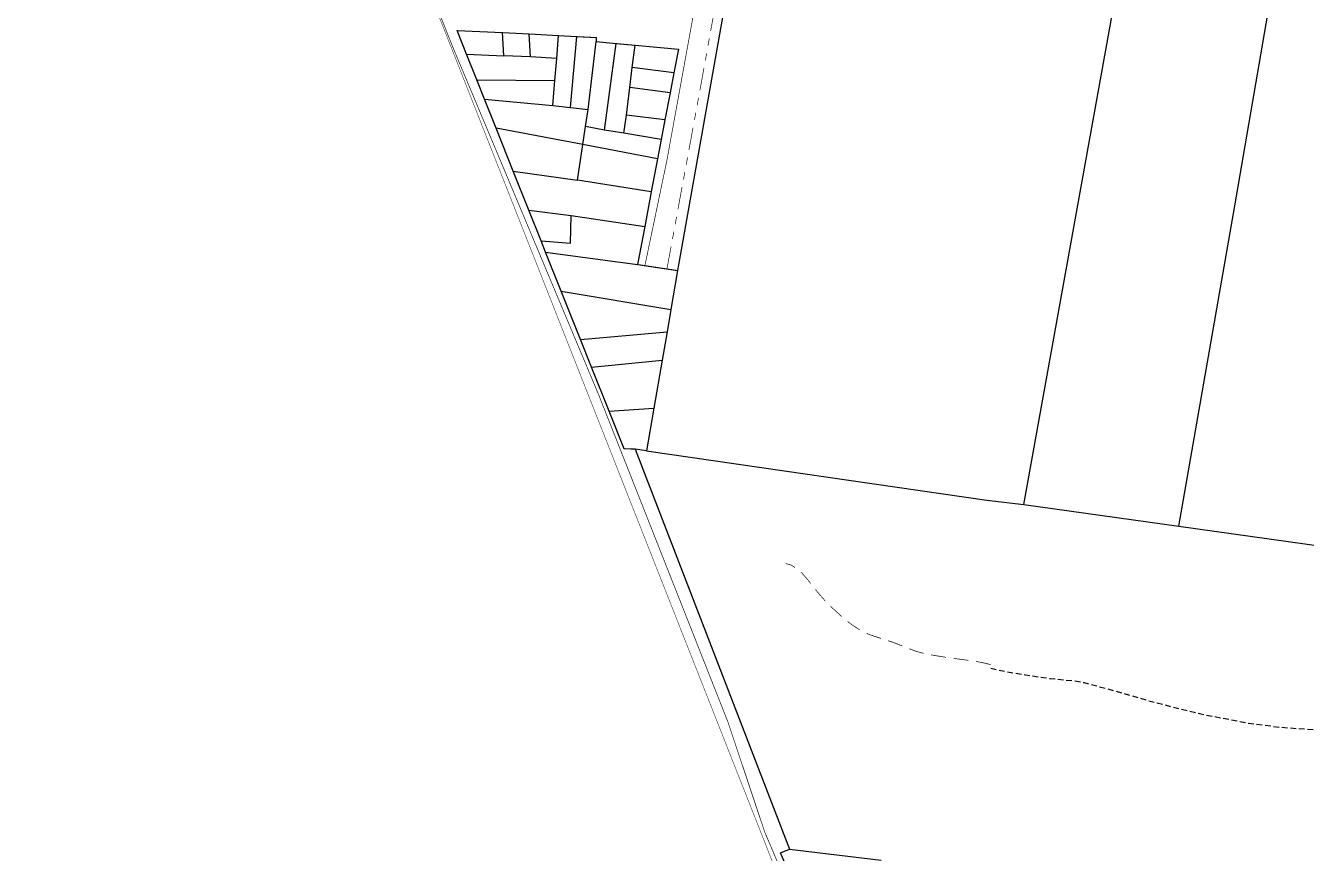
# Model space of a CAD drawing. Extents: x 204381 to 207261, y 4847713 to 4851061.
# Drawn here: x 204381.7 to 204720.5, y 4850411.3 to 4850630.3 of the extents above; entities that cross this region are included whole.
import ezdxf

# ---------------------------------------------------------------- set-up
doc = ezdxf.new("R2010")
doc.units = 0
doc.header["$LTSCALE"] = 1.5
doc.header["$MEASUREMENT"] = 0
for name, pattern in [('PHANTOMX2', [5, 2.5, -0.5, 0.5, -0.5, 0.5, -0.5]), ('TRACO_15', [3, 2, -1]), ('TRACO_25', [8, 3, -1, 1, -1, 1, -1])]:
    doc.linetypes.add(name, pattern=pattern)
for name, color, linetype in [('CD-MALHA-LOTES', 40, 'CONTINUOUS'), ('LM-LIM-SETOR-FISCAL', 7, 'CONTINUOUS'), ('RU-QUADRAS', 210, 'CONTINUOUS'), ('SV-CAMINHO-TRILHA', 20, 'CONTINUOUS'), ('SV-RUA-NAO-PAV-S-GUIA-C-GUIA', 7, 'PHANTOMX2'), ('SV-TXT-EST-M-N-PAV', 7, 'CONTINUOUS')]:
    doc.layers.add(name, color=color, linetype=linetype)
doc.linetypes.add('Limite', pattern='A,20,-3,[130,ltypeshp.shx,S=6.35,R=0,X=0,Y=0],-3,20', length=46)

msp = doc.modelspace()

# ---------------------------------------------------------------- linework, layer by layer
at = {"layer": 'CD-MALHA-LOTES', "linetype": 'Continuous'}
for points in [[(204605.71, 4850855.85), (204554.2, 4850565.49)], [(204645.74, 4850503.55), (204706.15, 4850838.52)], [(204701.56, 4850582.61), (204720.47, 4850692.29)], [(204686.76, 4850497.8), (204701.56, 4850582.61)], [(204635.99, 4850504.74), (204645.74, 4850503.55)], [(204645.74, 4850503.55), (204686.76, 4850497.8)], [(204686.76, 4850497.8), (204886.07, 4850469.88)]]:
    msp.add_lwpolyline(points, dxfattribs=at)
at = {"layer": 'CD-MALHA-LOTES', "linetype": 'Continuous', "flags": 128}
for points in [[(204495.86, 4850628.94), (204507.89, 4850628.44)], [(204498.36, 4850622.66), (204495.86, 4850628.94)], [(204507.89, 4850628.44), (204514.9, 4850628.07)], [(204508.19, 4850622.22), (204507.89, 4850628.44)], [(204514.9, 4850628.07), (204522.72, 4850627.64)], [(204515.3, 4850622.02), (204514.9, 4850628.07)], [(204522.22, 4850621.52), (204522.72, 4850627.64)], [(204522.72, 4850627.64), (204527.54, 4850627.4)], [(204525.83, 4850608.59), (204527.54, 4850627.4)], [(204527.54, 4850627.4), (204532.65, 4850627.13)], [(204530.49, 4850608.07), (204532.65, 4850626.03)], [(204532.65, 4850627.13), (204532.65, 4850626.03)], [(204532.65, 4850626.03), (204537.93, 4850625.54)], [(204534.85, 4850602.57), (204537.93, 4850625.54)], [(204537.93, 4850625.54), (204542.95, 4850625.08)], [(204498.36, 4850622.66), (204508.19, 4850622.22)], [(204501.05, 4850615.94), (204498.36, 4850622.66)], [(204515.3, 4850622.02), (204508.19, 4850622.22)], [(204522.22, 4850621.52), (204515.3, 4850622.02)], [(204542.17, 4850619.21), (204542.95, 4850625.08)], [(204542.95, 4850625.08), (204554.4, 4850624.03)], [(204554.4, 4850624.03), (204553.18, 4850617.79)], [(204521.72, 4850615.71), (204522.22, 4850621.52)], [(204541.57, 4850613.9), (204542.17, 4850619.21)], [(204553.18, 4850617.79), (204542.17, 4850619.21)], [(204501.05, 4850615.94), (204521.72, 4850615.71)], [(204503.09, 4850610.82), (204501.05, 4850615.94)], [(204521.22, 4850609.09), (204521.72, 4850615.71)], [(204553.18, 4850617.79), (204552.2, 4850612.47)], [(204540.67, 4850606.58), (204541.57, 4850613.9)], [(204552.2, 4850612.47), (204541.57, 4850613.9)], [(204552.2, 4850612.47), (204550.84, 4850605.31)], [(204503.09, 4850610.82), (204521.22, 4850609.09)], [(204506.17, 4850603.11), (204503.09, 4850610.82)], [(204521.22, 4850609.09), (204525.83, 4850608.59)], [(204525.83, 4850608.59), (204530.49, 4850608.07)], [(204529.82, 4850603.55), (204530.49, 4850608.07)], [(204539.96, 4850601.77), (204540.67, 4850606.58)], [(204550.84, 4850605.31), (204540.67, 4850606.58)], [(204550.84, 4850605.31), (204549.86, 4850600.13)], [(204529.13, 4850598.84), (204506.17, 4850603.11)], [(204510.72, 4850591.74), (204506.17, 4850603.11)], [(204529.13, 4850598.84), (204529.82, 4850603.55)], [(204534.85, 4850602.57), (204529.82, 4850603.55)], [(204539.96, 4850601.77), (204534.85, 4850602.57)], [(204549.86, 4850600.13), (204539.96, 4850601.77)], [(204527.73, 4850589.34), (204529.13, 4850598.84)], [(204548.88, 4850595.01), (204529.13, 4850598.84)], [(204549.86, 4850600.13), (204548.88, 4850595.01)], [(204548.88, 4850595.01), (204547.23, 4850586.31)], [(204510.72, 4850591.74), (204527.73, 4850589.34)], [(204514.83, 4850581.44), (204510.72, 4850591.74)], [(204547.23, 4850586.31), (204527.73, 4850589.34)], [(204547.23, 4850586.31), (204545.48, 4850577.11)], [(204514.83, 4850581.44), (204526.03, 4850580.02)], [(204518.06, 4850573.36), (204514.83, 4850581.44)], [(204525.83, 4850572.7), (204526.03, 4850580.02)], [(204526.03, 4850580.02), (204545.48, 4850577.11)], [(204545.48, 4850577.11), (204543.57, 4850567.09)], [(204518.06, 4850573.36), (204525.83, 4850572.7)], [(204519.28, 4850570.3), (204518.06, 4850573.36)], [(204523.39, 4850560), (204519.28, 4850570.3)], [(204519.28, 4850570.3), (204543.57, 4850567.09)], [(204543.57, 4850567.09), (204554.2, 4850565.49)], [(204554.2, 4850565.49), (204552.4, 4850555.16)], [(204528.48, 4850547.26), (204523.39, 4850560)], [(204523.39, 4850560), (204552.4, 4850555.16)], [(204552.4, 4850555.16), (204551.39, 4850549.25)], [(204528.48, 4850547.26), (204551.39, 4850549.25)], [(204531.43, 4850539.9), (204528.48, 4850547.26)], [(204551.39, 4850549.25), (204550.08, 4850541.75)], [(204531.43, 4850539.9), (204550.08, 4850541.75)], [(204550.08, 4850541.75), (204547.89, 4850529.08)], [(204536.08, 4850528.25), (204531.43, 4850539.9)], [(204536.08, 4850528.25), (204547.89, 4850529.08)], [(204540.06, 4850518.27), (204536.08, 4850528.25)], [(204547.89, 4850529.08), (204545.93, 4850517.77)], [(204542.92, 4850518.17), (204540.06, 4850518.27)], [(204545.93, 4850517.77), (204542.92, 4850518.17)], [(204542.92, 4850518.17), (204583.82, 4850412.42)], [(204545.93, 4850517.77), (204635.99, 4850504.74)], [(204581.38, 4850411.42), (204583.82, 4850412.42)], [(204583.82, 4850412.42), (204607.99, 4850409.47)], [(204585.64, 4850401.62), (204581.38, 4850411.42)]]:
    msp.add_lwpolyline(points, dxfattribs=at)
at = {"layer": 'LM-LIM-SETOR-FISCAL', "linetype": 'Limite', "ltscale": 0.1, "const_width": 0.13, "flags": 128}
msp.add_lwpolyline([(206960.49, 4848346.74), (206519.68, 4848013.26), (206524.96, 4848001.52), (206186.17, 4847750.07), (206137.65, 4847714.77), (206055.88, 4847783.52), (206022.18, 4847808.19), (206018.12, 4847816.07), (206019.95, 4847830.66), (206053.3, 4847836.03), (206059.06, 4847868.43), (206040.45, 4847926.27), (206039.82, 4847951.17), (206026.44, 4847964.39), (205980.98, 4848000.04), (205948.86, 4848053.95), (205885.79, 4848047.59), (205885.38, 4848100.28), (205758.68, 4848087.81), (205748.41, 4848134.36), (205855.06, 4848144.19), (205857.54, 4848167.98), (205826.48, 4848206.22), (205791.25, 4848260.92), (205756.8, 4848299.01), (205692.97, 4848280.46), (205710.22, 4848439.16), (205051.32, 4848428.57), (204677.84, 4848416.25), (204661.89, 4848420.75), (204677.59, 4848456.68), (204685.73, 4848493.72), (204687.66, 4848576.43), (204676.79, 4848658.68), (204674.85, 4848798.87), (204665.61, 4849337.36), (204658.49, 4849545.69), (204657.02, 4849545.63), (204645.12, 4849704.28), (204643.71, 4849869.24), (204651.14, 4849927.22), (204647.62, 4849990.33), (204636.26, 4850264.54), (204381.83, 4850909.69), (204986.84, 4850806.73), (205140.83, 4850787.35), (205201.03, 4850796.27), (205245.63, 4850823.19), (205310.25, 4850896.98), (205324.08, 4850905.65), (205327.72, 4850908.15), (205339.74, 4850916.46), (205358.28, 4850945.44), (205381.54, 4850978.24), (205458.47, 4851060.64), (205958.1, 4850305), (206256.21, 4850261.19), (206296.36, 4850246.47), (206381.84, 4850187.26), (206402.35, 4850183.32), (206465.45, 4850155.1), (206438.69, 4850087.64), (206416.16, 4850016.08), (206422.43, 4850015.06), (206376.86, 4849879.93), (206318.97, 4849888.04), (206311.32, 4849828.25), (206177.89, 4849842.97), (206161.27, 4849779.77), (206627.66, 4849358.82), (206746.45, 4849445.1), (206955.53, 4849187.19), (207019.34, 4849111.98), (207025.31, 4849104.91), (207033.93, 4849094.44), (207048.4, 4849077.1), (207039.09, 4849069.24), (207026.18, 4849059.14), (207002.58, 4849038.25), (206981.71, 4849023.09), (206966.26, 4849011.39), (206958.44, 4849004.76), (206968.98, 4848989.87), (206978.67, 4848976.02), (207002.49, 4848944.75), (207008.79, 4848936.89), (207034.07, 4848905.39), (207054.15, 4848879.42), (207075.28, 4848852.41), (207089.04, 4848833.89), (207099.68, 4848804.07), (207108.98, 4848791.97), (207114.21, 4848785.08), (207138.58, 4848756.16), (207148.67, 4848740.27), (207162.16, 4848719.72), (207199.66, 4848661.86), (207214.13, 4848640.25), (207233.64, 4848611.27), (207250.42, 4848586.92), (207261.26, 4848571.24), (207169.66, 4848504.88), (207140.72, 4848483.45), (207106.7, 4848455.88), (207093.59, 4848446.09), (207051.18, 4848413.73)], close=True, dxfattribs=at)
at = {"layer": 'RU-QUADRAS', "color": 6, "linetype": 'Continuous', "const_width": 0.18}
msp.add_lwpolyline([(204601.54, 4850365.01), (204581.38, 4850411.42), (204583.82, 4850412.42), (204542.92, 4850518.17), (204540.06, 4850518.27), (204495.86, 4850628.94), (204532.65, 4850627.13), (204532.65, 4850626.03), (204554.4, 4850624.03), (204543.57, 4850567.09), (204554.2, 4850565.49), (204605.71, 4850855.85), (204637.03, 4850850.69, 0.002528), (204943.27, 4850797.28), (204944.85, 4850806.76), (204959.83, 4850803.95), (204958.38, 4850795.23), (205022.65, 4850783.34), (205024.04, 4850791.1), (205121.01, 4850770.41), (205149.02, 4850767.93), (205169.68, 4850768.94), (205181.8, 4850770.63), (205225.17, 4850785.06)], format="xyb", dxfattribs=at)
at = {"layer": 'SV-CAMINHO-TRILHA', "const_width": 0.18, "flags": 128}
for points in [[(204583.43, 4850487.77), (204582.75, 4850487.96)], [(204582.75, 4850487.96), (204582.75, 4850487.96)], [(204584.22, 4850487.54), (204583.43, 4850487.77)], [(204584.37, 4850487.45), (204584.22, 4850487.54)], [(204585.22, 4850486.92), (204584.37, 4850487.45)], [(204587.04, 4850485.46), (204586.79, 4850485.7)], [(204587.47, 4850484.97), (204587.04, 4850485.46)], [(204588.42, 4850483.89), (204587.47, 4850484.97)], [(204588.78, 4850483.45), (204588.42, 4850483.89)], [(204589.36, 4850482.72), (204588.78, 4850483.45)], [(204589.4, 4850482.67), (204589.36, 4850482.72)], [(204591.21, 4850480.37), (204590.64, 4850481.1)], [(204591.26, 4850480.32), (204591.21, 4850480.37)], [(204592.53, 4850478.85), (204591.26, 4850480.32)], [(204592.57, 4850478.8), (204592.53, 4850478.85)], [(204593.25, 4850478.07), (204592.57, 4850478.8)], [(204595.06, 4850476.24), (204594.65, 4850476.65)], [(204595.37, 4850475.96), (204595.06, 4850476.24)], [(204597.27, 4850474.22), (204595.37, 4850475.96)], [(204597.6, 4850473.94), (204597.27, 4850474.22)], [(204600.16, 4850471.84), (204599.12, 4850472.65)], [(204600.73, 4850471.46), (204600.16, 4850471.84)], [(204602.41, 4850470.37), (204600.73, 4850471.46)], [(204604.67, 4850469.28), (204604.2, 4850469.5)], [(204605.12, 4850469.11), (204604.67, 4850469.28)], [(204606.08, 4850468.76), (204605.12, 4850469.11)], [(204607.01, 4850468.46), (204606.08, 4850468.76)], [(204607.96, 4850468.15), (204607.01, 4850468.46)], [(204610.98, 4850467.16), (204609.87, 4850467.53)], [(204611.76, 4850466.87), (204610.98, 4850467.16)], [(204612.96, 4850466.42), (204611.76, 4850466.87)], [(204613.62, 4850466.15), (204612.96, 4850466.42)], [(204617.15, 4850464.77), (204615.48, 4850465.41)], [(204617.35, 4850464.71), (204617.15, 4850464.77)], [(204619.14, 4850464.22), (204617.35, 4850464.71)], [(204619.28, 4850464.19), (204619.14, 4850464.22)], [(204622.62, 4850463.55), (204621.24, 4850463.8)], [(204623.21, 4850463.46), (204622.62, 4850463.55)], [(204625.19, 4850463.14), (204623.21, 4850463.46)], [(204627.91, 4850462.76), (204627.17, 4850462.86)], [(204628.16, 4850462.73), (204627.91, 4850462.76)], [(204629.4, 4850462.57), (204628.16, 4850462.73)], [(204630.14, 4850462.47), (204629.4, 4850462.57)], [(204631.13, 4850462.33), (204630.14, 4850462.47)], [(204634.09, 4850461.87), (204633.11, 4850462.03)], [(204634.1, 4850461.87), (204634.09, 4850461.87)], [(204635.56, 4850461.57), (204634.1, 4850461.87)], [(204636.05, 4850461.44), (204635.56, 4850461.57)], [(204637.02, 4850461.2), (204636.05, 4850461.44)]]:
    msp.add_lwpolyline(points, dxfattribs=at)
at = {"layer": 'SV-CAMINHO-TRILHA', "linetype": 'TRACO_15', "ltscale": 0.5, "flags": 128}
msp.add_lwpolyline([(204637.02, 4850460.29), (204641.17, 4850459.33), (204646.17, 4850458.5), (204652.86, 4850457.52), (204659.15, 4850456.94), (204661.69, 4850456.48), (204672.22, 4850453.62), (204678.51, 4850451.74), (204685.14, 4850450.01), (204692.58, 4850448.17), (204705, 4850445.76), (204713.54, 4850444.66), (204720.73, 4850444.13), (204727.07, 4850443.8), (204739.36, 4850443.19), (204748.15, 4850442.85), (204755.64, 4850442.31), (204758.34, 4850442.25), (204771.42, 4850441.43), (204777.01, 4850440.8), (204782.8, 4850440.28), (204791.59, 4850439.43), (204799.38, 4850438.69), (204802.23, 4850438.53), (204818.06, 4850437.9), (204827.25, 4850437.31), (204833.49, 4850437.18), (204839.98, 4850437), (204845.93, 4850436.82), (204859.01, 4850436.4), (204866.7, 4850436.02), (204872.6, 4850435.74), (204877.74, 4850435.61), (204885.83, 4850435.47), (204892.28, 4850435.44), (204906.06, 4850435.12), (204911.35, 4850434.95), (204919.49, 4850434.51), (204927.33, 4850433.97), (204933.92, 4850433.14), (204945.51, 4850432.18), (204951.6, 4850431.95), (204958.29, 4850431.57), (204963.89, 4850431.09), (204968.93, 4850430.72), (204976.97, 4850430.18), (204991.75, 4850429.46), (204997.15, 4850429.33), (205004.14, 4850429.25), (205011.08, 4850429.01), (205018.27, 4850428.38), (205023.96, 4850427.95), (205031.8, 4850427.41), (205037.04, 4850426.58), (205047.83, 4850426.03), (205054.67, 4850425.75), (205061.66, 4850425.46), (205067.61, 4850425.33), (205075, 4850425.4), (205080.95, 4850426.17), (205083.9, 4850426.51), (205092.84, 4850426.51), (205100.03, 4850426.48), (205104.38, 4850426.46), (205111.57, 4850426.52), (205119.31, 4850426.89), (205126.01, 4850427.1), (205132.35, 4850427.32), (205135.25, 4850427.41), (205144.4, 4850428.62), (205151.94, 4850429.28), (205156.09, 4850429.51)], dxfattribs=at)
at = {"layer": 'SV-RUA-NAO-PAV-S-GUIA-C-GUIA', "linetype": 'TRACO_25', "const_width": 0.18, "flags": 128}
for points in [[(204576.76, 4850738.43), (204577.95, 4850737.75), (204576.66, 4850731.73), (204564.62, 4850667.65), (204551.37, 4850594.69), (204545.54, 4850566.79)], [(204562.93, 4850628.86), (204564, 4850634.76)], [(204562.22, 4850624.92), (204562.58, 4850626.89)], [(204561.51, 4850620.98), (204561.87, 4850622.95)], [(204560.19, 4850613.69), (204561.15, 4850619.02)], [(204560.08, 4850613.11), (204560.19, 4850613.69)], [(204559.36, 4850609.18), (204559.72, 4850611.15)], [(204558.63, 4850605.25), (204558.99, 4850607.21)], [(204557.18, 4850597.38), (204558.27, 4850603.28)], [(204556.45, 4850593.44), (204556.82, 4850595.41)], [(204555.73, 4850589.51), (204556.09, 4850591.48)], [(204554.27, 4850581.64), (204555.36, 4850587.54)], [(204553.55, 4850577.71), (204553.91, 4850579.68)], [(204552.82, 4850573.78), (204553.19, 4850575.74)], [(204551.37, 4850565.91), (204552.46, 4850571.81)]]:
    msp.add_lwpolyline(points, dxfattribs=at)
at = {"layer": 'SV-TXT-EST-M-N-PAV', "linetype": 'Continuous', "const_width": 0.18, "flags": 128}
msp.add_lwpolyline([(204473.38, 4850680.43), (204478.46, 4850665.67), (204494.67, 4850624.68), (204533.31, 4850532.58), (204567.48, 4850446.08), (204577.22, 4850416.94), (204587.05, 4850393.81), (204601.69, 4850357.86), (204636.97, 4850272.07)], dxfattribs=at)

doc.saveas('drawing.dxf')
